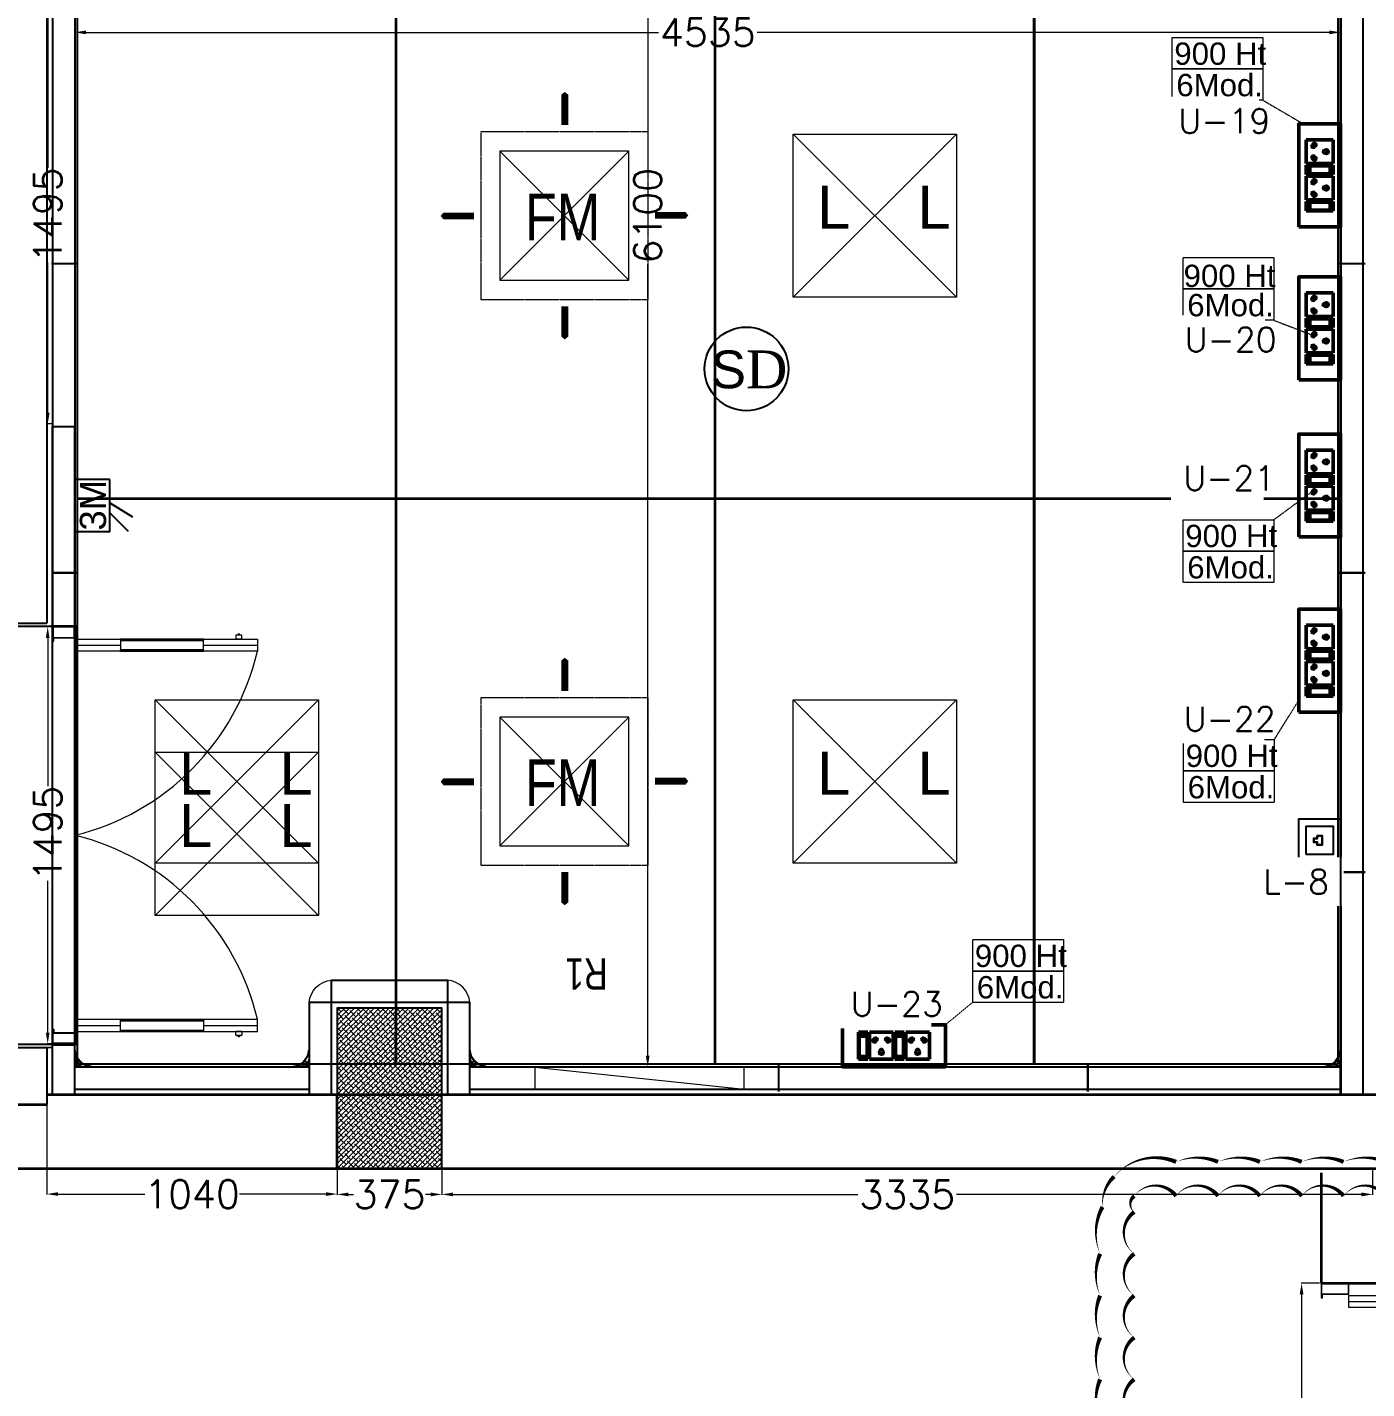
# Model space of a CAD drawing. Header units: millimetres. Extents: x -9331 to 31242, y -4188 to 24622.
# Drawn here: x 20885 to 25684, y 13728 to 18608 of the extents above; entities that cross this region are included whole.
import ezdxf

# ---------------------------------------------------------------- set-up
doc = ezdxf.new("R2010")
doc.units = ezdxf.units.MM
for name, pattern in [('1', [0]), ('CONTINU', [0]), ('DASHED', [0.75, 0.5, -0.25]), ('DASHED2', [0.375, 0.25, -0.125])]:
    doc.linetypes.add(name, pattern=pattern)
for name, color, linetype, lineweight in [('90deg Corner', 96, 'Continuous', 0), ('Ahlada 50mm Ceiling Panels', 191, 'Continuous', 0), ('Ahlada 50mm Wall Panel', 94, 'Continuous', 0), ('Ahlada Coving', 3, 'Continuous', 0), ('C-Section', 3, 'Continuous', 9), ('DIM', 7, 'Continuous', 0), ('Double Leaf Door', 4, 'Continuous', 18), ('ELE. 2N0S OF 6-16 UPS SOCKETS', 191, 'Continuous', 15), ('FA-BELOW SMOKE DERECTOR', 1, 'Continuous', 25), ('MEP_HVAC_RA_RAISERS', 3, 'Continuous', 0), ('P-Wall', 8, 'Continuous', 35), ('Partition-80WP', 7, 'Continuous', 5), ('Supply Diffusers', 3, 'Continuous', 0)]:
    doc.layers.add(name, color=color, linetype=linetype, lineweight=lineweight)
doc.layers.add('CFT_LOOPING', color=7, linetype='1', lineweight=0, true_color=0xd6d600)
doc.layers.add('ELE-42W EMERGENCY DOWN LIGHT', color=7, linetype='Continuous', lineweight=0, true_color=0x608ec6)
for name, color, linetype in [('col', 5, 'Continuous'), ('Dimensions', 7, 'Continuous'), ('ELE-3M UPS P.SB', 3, 'Continuous'), ('ELE-LIGHTING TEXT', 7, 'Continuous'), ('ELE.LAN POINT', 3, 'Continuous'), ('MEP_HVAC_SUPPLY_DIFFUSER', 5, 'Continuous'), ('TEXT', 6, 'Continuous'), ('wall', 1, 'Continuous')]:
    doc.layers.add(name, color=color, linetype=linetype)
doc.styles.add('ARIAL', font='arial.ttf')
doc.styles.add('ARIEL', font='sanss___.ttf', dxfattribs={"width": 0.75})
doc.styles.add('PDF Times New Roman', font='times.ttf')
doc.styles.add('ROMAN', font='arial.ttf', dxfattribs={"width": 0.8})
doc.styles.add('ROMANS', font='romans.shx')
doc.styles.get("Standard").update_dxf_attribs({"font": 'arial.ttf'})
doc.dimstyles.new('AEPL1', dxfattribs={"dimtxt": 100, "dimasz": 40, "dimexe": 1.25, "dimexo": 5, "dimtad": 0, "dimdec": 0, "dimtxsty": 'ROMANS', "dimcen": 2.5, "dimclrd": 250, "dimclre": 250, "dimclrt": 7, "dimadec": 0, "dimazin": 0, "dimtfac": 1, "dimtdec": 0, "dimtmove": 0, "dimatfit": 3, "dimfxl": 1, "dimlwd": 0, "dimlwe": 0, "dimarcsym": 0})
pattern_1 = [(45, (-1465831.582, 211424.826), (-8.83883476, 8.83883476), []), (135, (-1465831.582, 211424.826), (-26.51650429, 8.83883476), [31.25, -18.75])]

# ---------------------------------------------------------------- blocks, each defined once
blk = doc.blocks.new('A010004 Mezz.F. Layout Plan$0$b & c')
at = {"layer": 'Ahlada Coving', "color": 3}
for p, q in [((-4.1, 40.9), (-5.7, 42.5)), ((-2.7, 7.8), (-3.7, 7.8)), ((-3.7, 7.8), (-2.7, 6)), ((4.9, 15.3), (-2.7, 7.8)), ((-2.7, 6), (5.7, 14.4)), ((8.7, 11.4), (0.3, 3)), ((0.3, 3), (2.1, 2)), ((2.1, 3), (9.7, 10.6)), ((2.1, 2), (2.1, 3)), ((36.9, 0), (35.3, 1.6))]:
    blk.add_line(p, q, dxfattribs=at)
blk.add_lwpolyline([(-5.7, 30.7), (-5.7, 5.7), (0, 0), (25, 0), (22.8, 1.5), (13.2, 1.5), (3.6, 4.5), (3.6, 1.5), (0.6, 1.5), (-4.2, 6.3), (-4.2, 9.3), (-1.2, 9.3), (-4.2, 18.9), (-4.2, 28.4), (-5.7, 30.7)], dxfattribs=at)
for radius, start, end in [(44, 181.9548, 220.5976), (42.5, 184.1661, 265.906), (44, 222.2286, 227.7746), (44, 229.4056, 268.1119)]:
    blk.add_arc((38.3, 44), radius, start, end, dxfattribs=at)
blk = doc.blocks.new('C SECTION')
at = {"layer": 'C-Section'}
for p, q in [((3564373.2, -608564.1), (3564614.5, -608564.1)), ((3564373.2, -608564.1), (3564373.2, -608595.1)), ((3564374.2, -608565.1), (3564613.5, -608565.1)), ((3564374.2, -608565.1), (3564374.2, -608595.1)), ((3564613.5, -608565.1), (3564613.5, -608595.1)), ((3564614.5, -608564.1), (3564614.5, -608595.1)), ((3564373.2, -608595.1), (3564374.2, -608595.1)), ((3564613.5, -608595.1), (3564614.5, -608595.1))]:
    blk.add_line(p, q, dxfattribs=at)
blk = doc.blocks.new('90D_CORNER_COVE')
at = {"layer": '90deg Corner', "color": 3}
for p, q in [((-59.1, 65.5), (-40.3, 65.5)), ((-40.3, -15), (-40.3, 65.5)), ((-59.1, -15), (-40.3, -15)), ((-40.3, -15), (-40.3, -33.8)), ((-40.3, -15), (40.2, -15)), ((40.2, -15), (40.2, -33.8))]:
    blk.add_line(p, q, dxfattribs=at)
blk.add_arc((-48.7, -23.5), 89.4, 5.4288, 84.5712, dxfattribs=at)
blk = doc.blocks.new('*D90')
at = {"layer": 'Defpoints', "color": 0, "transparency": 16777216}
for p in [(21995.5, 14904.1), (20955.5, 14782), (21995.5, 14425.5)]:
    blk.add_point(p, dxfattribs=at)
at = {"layer": 'DIM', "color": 250, "lineweight": 0, "transparency": 16777216}
for p, q in [((21995.5, 14899.1), (21995.5, 14424.3)), ((20955.5, 14777), (20955.5, 14424.3)), ((20995.5, 14425.5), (21305.8, 14425.5)), ((21955.5, 14425.5), (21645.2, 14425.5))]:
    blk.add_line(p, q, dxfattribs=at)
at = {"layer": 'DIM', "color": 250, "transparency": 16777216}
for points in [[(20995.5, 14432.2), (20995.5, 14418.9), (20955.5, 14425.5)], [(21955.5, 14432.2), (21955.5, 14418.9), (21995.5, 14425.5)]]:
    blk.add_solid(points, dxfattribs=at)
at = {"layer": 'DIM', "color": 7, "transparency": 16777216, "insert": (21475.5, 14425.5), "char_height": 100, "attachment_point": 5, "style": 'ROMANS'}
blk.add_mtext('1040', dxfattribs=at)
blk = doc.blocks.new('*D91')
at = {"layer": 'Defpoints', "color": 0, "transparency": 16777216}
for p in [(20958.3, 16459), (20975.5, 16459), (20975.5, 14964)]:
    blk.add_point(p, dxfattribs=at)
at = {"layer": 'DIM', "color": 250, "lineweight": 0, "transparency": 16777216}
for p, q in [((20970.5, 16459), (20957.1, 16459)), ((20958.3, 16419), (20958.3, 15887.7)), ((20958.3, 15004), (20958.3, 15548.3)), ((20970.5, 14964), (20957.1, 14964))]:
    blk.add_line(p, q, dxfattribs=at)
at = {"layer": 'DIM', "color": 250, "transparency": 16777216}
for points in [[(20951.7, 16419), (20965, 16419), (20958.3, 16459)], [(20951.7, 15004), (20965, 15004), (20958.3, 14964)]]:
    blk.add_solid(points, dxfattribs=at)
at = {"layer": 'DIM', "color": 7, "transparency": 16777216, "insert": (20958.3, 15718), "char_height": 100, "attachment_point": 5, "rotation": 90, "style": 'ROMANS'}
blk.add_mtext('1495', dxfattribs=at)
blk = doc.blocks.new('1500x80')
at = {"layer": 'Double Leaf Door'}
for points in [[(99338.7, -25417.9), (99343.6, -25417.9), (99343.6, -25121.4), (99338.7, -25121.4)], [(99382.3, -25121.4), (99377.3, -25121.4), (99377.3, -25417.9), (99382.3, -25417.9)], [(100701.7, -25121.4), (100706.7, -25121.4), (100706.7, -25417.9), (100701.7, -25417.9)], [(100745.3, -25417.9), (100740.4, -25417.9), (100740.4, -25121.4), (100745.3, -25121.4)]]:
    blk.add_hatch(color=6, dxfattribs=at).paths.add_polyline_path(points)
at = {"layer": 'Double Leaf Door', "color": 8}
for p, q in [((99338.7, -25581.8), (99338.7, -24927.6)), ((99338.7, -24927.6), (99382.3, -24927.6)), ((99360.5, -25121.4), (99360.5, -24927.6)), ((99382.3, -24927.6), (99382.3, -25581.8)), ((100745.3, -24927.6), (100701.7, -24927.6)), ((100701.7, -24927.6), (100701.7, -25581.8)), ((100723.5, -25121.4), (100723.5, -24927.6)), ((100745.3, -25581.8), (100745.3, -24927.6)), ((99324.3, -24985.1), (99324.3, -25003.1)), ((99338.7, -24983.1), (99326.2, -24983.1)), ((99338.7, -24983.1), (99338.7, -25005)), ((100745.3, -24983.1), (100757.8, -24983.1)), ((100745.3, -24983.1), (100745.3, -25005)), ((100759.7, -24985.1), (100759.7, -25003.1)), ((99326.2, -25005), (99338.7, -25005)), ((100757.8, -25005), (100745.3, -25005)), ((99360.5, -25581.8), (99360.5, -25417.9)), ((100723.5, -25581.8), (100723.5, -25417.9)), ((99294.5, -25581.8), (99294.5, -25661.8)), ((99334.7, -25581.8), (99294.5, -25581.8)), ((99296.5, -25583.8), (99296.5, -25659.8)), ((99332.7, -25583.8), (99296.5, -25583.8)), ((99332.7, -25658.9), (99332.7, -25583.8)), ((99334.7, -25656.9), (99334.7, -25581.8)), ((99382.3, -25581.8), (99338.7, -25581.8)), ((100701.7, -25581.8), (100745.3, -25581.8)), ((100749.3, -25656.9), (100749.3, -25581.8)), ((100749.3, -25581.8), (100789.5, -25581.8)), ((100751.3, -25658.9), (100751.3, -25583.8)), ((100751.3, -25583.8), (100787.5, -25583.8)), ((100787.5, -25583.8), (100787.5, -25659.8)), ((100789.5, -25581.8), (100789.5, -25661.8)), ((99294.5, -25661.8), (99334.7, -25661.8)), ((99296.5, -25659.8), (99334.7, -25659.8)), ((99344.6, -25658.9), (99332.7, -25658.9)), ((99346.6, -25656.9), (99334.7, -25656.9)), ((99334.7, -25659.8), (99344.6, -25659.8)), ((99334.7, -25661.8), (99346.6, -25661.8)), ((99344.6, -25659.8), (99344.6, -25658.9)), ((99346.6, -25661.8), (99346.6, -25656.9)), ((100737.4, -25661.8), (100737.4, -25656.9)), ((100737.4, -25656.9), (100749.3, -25656.9)), ((100749.3, -25661.8), (100737.4, -25661.8)), ((100739.4, -25659.8), (100739.4, -25658.9)), ((100739.4, -25658.9), (100751.3, -25658.9)), ((100749.3, -25659.8), (100739.4, -25659.8)), ((100787.5, -25659.8), (100749.3, -25659.8)), ((100789.5, -25661.8), (100749.3, -25661.8))]:
    blk.add_line(p, q, dxfattribs=at)
at = {"layer": 'Double Leaf Door', "color": 6}
for p, q in [((99382.3, -25121.4), (99338.7, -25121.4)), ((99338.7, -25121.4), (99338.7, -25417.9)), ((99343.6, -25417.9), (99343.6, -25121.4)), ((99377.3, -25417.9), (99377.3, -25121.4)), ((99382.3, -25417.9), (99382.3, -25121.4)), ((100701.7, -25417.9), (100701.7, -25121.4)), ((100701.7, -25121.4), (100745.3, -25121.4)), ((100706.7, -25417.9), (100706.7, -25121.4)), ((100740.4, -25417.9), (100740.4, -25121.4)), ((100745.3, -25121.4), (100745.3, -25417.9)), ((99338.7, -25417.9), (99382.3, -25417.9)), ((100745.3, -25417.9), (100701.7, -25417.9))]:
    blk.add_line(p, q, dxfattribs=at)
at = {"layer": 'Double Leaf Door', "color": 6, "ltscale": 100}
for p, q in [((99377.3, -25121.4), (99377.3, -25417.9)), ((100706.7, -25121.4), (100706.7, -25417.9))]:
    blk.add_line(p, q, dxfattribs=at)
at = {"layer": 'Double Leaf Door', "color": 6}
for points in [[(99338.7, -25121.4), (99338.7, -25417.9), (99343.6, -25417.9), (99343.6, -25121.4), (99338.7, -25121.4)], [(99382.3, -25121.4), (99382.3, -25417.9), (99377.3, -25417.9), (99377.3, -25121.4), (99382.3, -25121.4)], [(100701.7, -25121.4), (100701.7, -25417.9), (100706.7, -25417.9), (100706.7, -25121.4), (100701.7, -25121.4)], [(100745.3, -25121.4), (100745.3, -25417.9), (100740.4, -25417.9), (100740.4, -25121.4), (100745.3, -25121.4)]]:
    blk.add_lwpolyline(points, dxfattribs=at)
at = {"layer": 'Double Leaf Door', "ltscale": 5000}
for points in [[(99338.7, -25121.4), (99338.7, -25417.9), (99343.6, -25417.9), (99343.6, -25121.4), (99338.7, -25121.4)], [(100745.3, -25121.4), (100745.3, -25417.9), (100740.4, -25417.9), (100740.4, -25121.4), (100745.3, -25121.4)]]:
    blk.add_lwpolyline(points, dxfattribs=at)
at = {"layer": 'Double Leaf Door', "color": 8}
for centre, radius, start, end in [((99178.3, -25793), 889.2, 13.7405, 76.7352), ((100905.7, -25793), 889.2, 103.2648, 166.2595), ((99326.2, -24985.1), 1.98, 90, 180), ((100757.8, -24985.1), 1.98, 0, 90), ((99324.3, -24994.1), 3.72, 90, 270), ((99326.2, -25003.1), 1.98, 180, 270), ((100757.8, -25003.1), 1.98, 270, 0), ((100759.7, -24994.1), 3.72, 270, 90)]:
    blk.add_arc(centre, radius, start, end, dxfattribs=at)
blk = doc.blocks.new('1800x100')
at = {"layer": 'Double Leaf Door'}
for points in [[(101755.4, -31394.5), (101760.3, -31394.5), (101760.3, -31098), (101755.4, -31098)], [(101799, -31098), (101794.1, -31098), (101794.1, -31394.5), (101799, -31394.5)], [(103128.4, -31098), (103133.4, -31098), (103133.4, -31394.5), (103128.4, -31394.5)], [(103172.1, -31394.5), (103167.1, -31394.5), (103167.1, -31098), (103172.1, -31098)]]:
    blk.add_hatch(color=6, dxfattribs=at).paths.add_polyline_path(points)
at = {"layer": 'Double Leaf Door', "color": 8}
for p, q in [((101755.4, -31558.5), (101755.4, -30904.2)), ((101755.4, -30904.2), (101799, -30904.2)), ((101777.2, -31098), (101777.2, -30904.2)), ((101799, -30904.2), (101799, -31558.5)), ((103172.1, -30904.2), (103128.4, -30904.2)), ((103128.4, -30904.2), (103128.4, -31558.5)), ((103150.3, -31098), (103150.3, -30904.2)), ((103172.1, -31558.5), (103172.1, -30904.2)), ((101741, -30961.8), (101741, -30979.7)), ((101755.4, -30959.8), (101743, -30959.8)), ((101743, -30981.7), (101755.4, -30981.7)), ((101755.4, -30959.8), (101755.4, -30981.7)), ((103172.1, -30959.8), (103184.5, -30959.8)), ((103172.1, -30959.8), (103172.1, -30981.7)), ((103184.5, -30981.7), (103172.1, -30981.7)), ((103186.5, -30961.8), (103186.5, -30979.7)), ((101777.2, -31558.5), (101777.2, -31394.5)), ((103150.3, -31558.5), (103150.3, -31394.5)), ((101711.2, -31558.5), (101711.2, -31658.5)), ((101751.4, -31558.5), (101711.2, -31558.5)), ((101713.2, -31560.5), (101713.2, -31656.5)), ((101749.4, -31560.5), (101713.2, -31560.5)), ((101749.4, -31655.5), (101749.4, -31560.5)), ((101751.4, -31653.5), (101751.4, -31558.5)), ((101799, -31558.5), (101755.4, -31558.5)), ((103128.4, -31558.5), (103172.1, -31558.5)), ((103176.1, -31653.5), (103176.1, -31558.5)), ((103176.1, -31558.5), (103216.2, -31558.5)), ((103178, -31655.5), (103178, -31560.5)), ((103178, -31560.5), (103214.3, -31560.5)), ((103214.3, -31560.5), (103214.3, -31656.5)), ((103216.2, -31558.5), (103216.2, -31658.5)), ((101711.2, -31658.5), (101751.4, -31658.5)), ((101713.2, -31656.5), (101751.4, -31656.5)), ((101761.3, -31655.5), (101749.4, -31655.5)), ((101763.3, -31653.5), (101751.4, -31653.5)), ((101751.4, -31656.5), (101761.3, -31656.5)), ((101751.4, -31658.5), (101763.3, -31658.5)), ((101761.3, -31656.5), (101761.3, -31655.5)), ((101763.3, -31658.5), (101763.3, -31653.5)), ((103164.1, -31658.5), (103164.1, -31653.5)), ((103164.1, -31653.5), (103176.1, -31653.5)), ((103176.1, -31658.5), (103164.1, -31658.5)), ((103166.1, -31656.5), (103166.1, -31655.5)), ((103166.1, -31655.5), (103178, -31655.5)), ((103176.1, -31656.5), (103166.1, -31656.5)), ((103214.3, -31656.5), (103176.1, -31656.5)), ((103216.2, -31658.5), (103176.1, -31658.5))]:
    blk.add_line(p, q, dxfattribs=at)
at = {"layer": 'Double Leaf Door', "color": 6}
for p, q in [((101799, -31098), (101755.4, -31098)), ((101755.4, -31098), (101755.4, -31394.5)), ((101760.3, -31394.5), (101760.3, -31098)), ((101794.1, -31394.5), (101794.1, -31098)), ((101799, -31394.5), (101799, -31098)), ((103128.4, -31394.5), (103128.4, -31098)), ((103128.4, -31098), (103172.1, -31098)), ((103133.4, -31394.5), (103133.4, -31098)), ((103167.1, -31394.5), (103167.1, -31098)), ((103172.1, -31098), (103172.1, -31394.5)), ((101755.4, -31394.5), (101799, -31394.5)), ((103172.1, -31394.5), (103128.4, -31394.5))]:
    blk.add_line(p, q, dxfattribs=at)
at = {"layer": 'Double Leaf Door', "color": 6, "ltscale": 100}
for p, q in [((101794.1, -31098), (101794.1, -31394.5)), ((103133.4, -31098), (103133.4, -31394.5))]:
    blk.add_line(p, q, dxfattribs=at)
at = {"layer": 'Double Leaf Door', "color": 6}
for points in [[(101755.4, -31098), (101755.4, -31394.5), (101760.3, -31394.5), (101760.3, -31098), (101755.4, -31098)], [(101799, -31098), (101799, -31394.5), (101794.1, -31394.5), (101794.1, -31098), (101799, -31098)], [(103128.4, -31098), (103128.4, -31394.5), (103133.4, -31394.5), (103133.4, -31098), (103128.4, -31098)], [(103172.1, -31098), (103172.1, -31394.5), (103167.1, -31394.5), (103167.1, -31098), (103172.1, -31098)]]:
    blk.add_lwpolyline(points, dxfattribs=at)
at = {"layer": 'Double Leaf Door', "ltscale": 5000}
for points in [[(101755.4, -31098), (101755.4, -31394.5), (101760.3, -31394.5), (101760.3, -31098), (101755.4, -31098)], [(103172.1, -31098), (103172.1, -31394.5), (103167.1, -31394.5), (103167.1, -31098), (103172.1, -31098)]]:
    blk.add_lwpolyline(points, dxfattribs=at)
at = {"layer": 'Double Leaf Door', "color": 8}
for centre, radius, start, end in [((101718.3, -31651), 751.1, 7.0777, 83.8305), ((103156.2, -31597.2), 693.5, 92.2943, 176.7975), ((101741, -30970.7), 3.72, 90, 270), ((101743, -30961.8), 1.98, 90, 180), ((101743, -30979.7), 1.98, 180, 270), ((103184.5, -30961.8), 1.98, 0, 90), ((103184.5, -30979.7), 1.98, 270, 0), ((103186.5, -30970.7), 3.72, 270, 90)]:
    blk.add_arc(centre, radius, start, end, dxfattribs=at)
blk = doc.blocks.new('*D99')
at = {"layer": 'Defpoints', "color": 0, "transparency": 16777216}
for p in [(25520.5, 14106.3), (25450.8, 12601.3), (25520.5, 12601.3)]:
    blk.add_point(p, dxfattribs=at)
at = {"layer": 'DIM', "color": 250, "lineweight": 0, "transparency": 16777216}
for p, q in [((25515.5, 14106.3), (25449.6, 14106.3)), ((25450.8, 14066.3), (25450.8, 13523.5)), ((25450.8, 12641.3), (25450.8, 13184.2)), ((25515.5, 12601.3), (25449.6, 12601.3))]:
    blk.add_line(p, q, dxfattribs=at)
at = {"layer": 'DIM', "color": 250, "transparency": 16777216}
for points in [[(25444.2, 14066.3), (25457.5, 14066.3), (25450.8, 14106.3)], [(25444.2, 12641.3), (25457.5, 12641.3), (25450.8, 12601.3)]]:
    blk.add_solid(points, dxfattribs=at)
at = {"layer": 'DIM', "color": 7, "transparency": 16777216, "insert": (25450.8, 13353.8), "char_height": 100, "attachment_point": 5, "rotation": 90, "style": 'ROMANS'}
blk.add_mtext('1505', dxfattribs=at)
blk = doc.blocks.new('*D83')
at = {"layer": 'Defpoints', "color": 0, "transparency": 16777216}
for p in [(22370.5, 14517), (25705.5, 14517), (25705.5, 14424.3)]:
    blk.add_point(p, dxfattribs=at)
at = {"layer": 'Dimensions', "color": 250, "lineweight": 0, "transparency": 16777216}
for p, q in [((22370.5, 14512), (22370.5, 14423)), ((25705.5, 14512), (25705.5, 14423)), ((22410.5, 14424.3), (23861.2, 14424.3)), ((25665.5, 14424.3), (24214.8, 14424.3))]:
    blk.add_line(p, q, dxfattribs=at)
at = {"layer": 'Dimensions', "color": 250, "transparency": 16777216}
for points in [[(22410.5, 14431), (22410.5, 14417.6), (22370.5, 14424.3)], [(25665.5, 14431), (25665.5, 14417.6), (25705.5, 14424.3)]]:
    blk.add_solid(points, dxfattribs=at)
at = {"layer": 'Dimensions', "color": 7, "transparency": 16777216, "insert": (24038, 14424.3), "char_height": 100, "attachment_point": 5, "style": 'ROMANS'}
blk.add_mtext('3335', dxfattribs=at)
blk = doc.blocks.new('Voice')
at = {"layer": 'ELE.LAN POINT', "color": 3}
for points in [[(0, -31.8), (127.9, -31.8), (127.9, 92), (0, 92)], [(21.9, -10), (106, -10), (106, 70.1), (21.9, 70.1)], [(77.3, 21.4), (69.7, 21.4), (69.7, 11.7), (58.1, 11.7), (58.1, 21.4), (50.6, 21.4), (50.6, 38.7), (77.3, 38.7)], [(75.9, 22.8), (68.4, 22.8), (68.4, 13), (59.5, 13), (59.5, 22.8), (52, 22.8), (52, 37.4), (75.9, 37.4)]]:
    blk.add_lwpolyline(points, close=True, dxfattribs=at)
blk = doc.blocks.new('5Y3AQY')
at = {"layer": 'ELE. 2N0S OF 6-16 UPS SOCKETS', "color": 72, "lineweight": 50}
for p, q in [((-311.5, -26.5), (-277.7, -26.5)), ((-311.5, -123.5), (-311.5, -26.5)), ((-311.5, -123.5), (-311.5, -26.5)), ((-308.7, -37), (-280.5, -37)), ((-308.7, -113), (-308.7, -37)), ((-308.7, -40.4), (-280.5, -40.4)), ((-280.5, -37), (-280.5, -113)), ((-277.7, -26.5), (-277.7, -123.5)), ((-272.1, -26.5), (-272.1, -123.5)), ((-187.1, -26.5), (-272.1, -26.5)), ((-187.1, -123.5), (-187.1, -26.5)), ((-181.4, -26.5), (-147.6, -26.5)), ((-181.4, -123.5), (-181.4, -26.5)), ((-181.4, -123.5), (-181.4, -26.5)), ((-178.6, -37), (-150.4, -37)), ((-178.6, -113), (-178.6, -37)), ((-178.6, -40.4), (-150.4, -40.4)), ((-150.4, -37), (-150.4, -113)), ((-147.6, -26.5), (-147.6, -123.5)), ((-57, -26.5), (-142, -26.5)), ((-142, -26.5), (-142, -123.5)), ((-57, -123.5), (-57, -26.5)), ((-311.5, -123.5), (-277.7, -123.5)), ((-277.7, -123.5), (-311.5, -123.5)), ((-280.5, -113), (-308.7, -113)), ((-272.1, -123.5), (-187.1, -123.5)), ((-181.4, -123.5), (-147.6, -123.5)), ((-147.6, -123.5), (-181.4, -123.5)), ((-150.4, -113), (-178.6, -113)), ((-142, -123.5), (-57, -123.5))]:
    blk.add_line(p, q, dxfattribs=at)
blk.add_lwpolyline([(-368.5, 0), (0, 0), (0, -150), (-368.5, -150)], close=True, dxfattribs=at)
for centre, radius, start, end in [((-249.3, -52.1), 4.6, 284.9049, 157.3162), ((-209.8, -52.1), 4.6, 22.6838, 255.0951), ((-119.2, -52.1), 4.6, 284.9049, 157.3162), ((-79.7, -52.1), 4.6, 22.6838, 255.0951), ((-253.8, -56.1), 5.7, 87.49, 354.7311), ((-229.6, -99), 6.62, 127.1584, 52.8416), ((-229.6, -92.3), 4.22, 341.4031, 198.5969), ((-205.3, -56.1), 5.7, 185.2689, 92.51), ((-123.7, -56.1), 5.7, 87.49, 354.7311), ((-99.5, -99), 6.62, 127.1584, 52.8416), ((-99.5, -92.3), 4.22, 341.4031, 198.5969), ((-75.2, -56.1), 5.7, 185.2689, 92.51)]:
    blk.add_arc(centre, radius, start, end, dxfattribs=at)
blk = doc.blocks.new('3M UPS SB')
at = {"layer": 'ELE-3M UPS P.SB', "color": 3}
for p, q in [((-133.8, 160), (-69.3, 265.2)), ((-88.2, 160), (-3.4, 244.9)), ((-240, 160), (-240, 0)), ((0, 160), (-240, 160)), ((0, 160), (0, 0))]:
    blk.add_line(p, q, dxfattribs=at)
blk.add_text('3M', height=120, rotation=180, dxfattribs=at).set_placement((-6, 143))
blk = doc.blocks.new('54W EME')
for p, q in [((-292.5, 292.5), (292.5, -292.5)), ((292.5, 292.5), (-292.5, -292.5))]:
    blk.add_line(p, q)
at = {"layer": 'ELE-42W EMERGENCY DOWN LIGHT'}
blk.add_lwpolyline([(-292.5, -292.5), (-292.5, 292.5), (292.5, 292.5), (292.5, -292.5)], close=True, dxfattribs=at)
at = {"char_height": 154, "width": 324.958, "attachment_point": 1, "style": 'ARIAL'}
for insert in [(-206.9, 107), (152.9, 107)]:
    blk.add_mtext('L', dxfattribs=dict(at, insert=insert))
blk = doc.blocks.new('*D115')
at = {"layer": 'Defpoints', "color": 0, "transparency": 16777216}
for p in [(23069.4, 20982), (23069.4, 14882), (23108, 14882)]:
    blk.add_point(p, dxfattribs=at)
at = {"layer": 'Dimensions', "color": 250, "lineweight": 0, "transparency": 16777216}
for p, q in [((23074.4, 20982), (23109.3, 20982)), ((23108, 20942), (23108, 18106.4)), ((23108, 14922), (23108, 17757.6)), ((23074.4, 14882), (23109.3, 14882))]:
    blk.add_line(p, q, dxfattribs=at)
at = {"layer": 'Dimensions', "color": 250, "transparency": 16777216}
for points in [[(23101.3, 20942), (23114.7, 20942), (23108, 20982)], [(23101.3, 14922), (23114.7, 14922), (23108, 14882)]]:
    blk.add_solid(points, dxfattribs=at)
at = {"layer": 'Dimensions', "color": 7, "transparency": 16777216, "insert": (23108, 17932), "char_height": 100, "attachment_point": 5, "rotation": 90, "style": 'ROMANS'}
blk.add_mtext('6100', dxfattribs=at)
blk = doc.blocks.new('*D117')
at = {"layer": 'Defpoints', "color": 0, "transparency": 16777216}
for p in [(25590.5, 19052.8), (21055.5, 18739.9), (25590.5, 18589.2)]:
    blk.add_point(p, dxfattribs=at)
at = {"layer": 'Dimensions', "color": 250, "lineweight": 0, "transparency": 16777216}
for p, q in [((25590.5, 19047.8), (25590.5, 18588)), ((21055.5, 18734.9), (21055.5, 18588)), ((21095.5, 18589.2), (23146.2, 18589.2)), ((25550.5, 18589.2), (23499.8, 18589.2))]:
    blk.add_line(p, q, dxfattribs=at)
at = {"layer": 'Dimensions', "color": 250, "transparency": 16777216}
for points in [[(21095.5, 18595.9), (21095.5, 18582.6), (21055.5, 18589.2)], [(25550.5, 18595.9), (25550.5, 18582.6), (25590.5, 18589.2)]]:
    blk.add_solid(points, dxfattribs=at)
at = {"layer": 'Dimensions', "color": 7, "transparency": 16777216, "insert": (23323, 18589.2), "char_height": 100, "attachment_point": 5, "style": 'ROMANS'}
blk.add_mtext('4535', dxfattribs=at)
blk = doc.blocks.new('*D118')
at = {"layer": 'Defpoints', "color": 0, "transparency": 16777216}
for p in [(21995.5, 14517), (22370.5, 14517), (22370.5, 14424.3)]:
    blk.add_point(p, dxfattribs=at)
at = {"layer": 'Dimensions', "color": 250, "lineweight": 0, "transparency": 16777216}
for p, q in [((21995.5, 14512), (21995.5, 14423)), ((22370.5, 14512), (22370.5, 14423)), ((22035.5, 14424.3), (22053.8, 14424.3)), ((22330.5, 14424.3), (22312.2, 14424.3))]:
    blk.add_line(p, q, dxfattribs=at)
at = {"layer": 'Dimensions', "color": 250, "transparency": 16777216}
for points in [[(22035.5, 14431), (22035.5, 14417.6), (21995.5, 14424.3)], [(22330.5, 14431), (22330.5, 14417.6), (22370.5, 14424.3)]]:
    blk.add_solid(points, dxfattribs=at)
at = {"layer": 'Dimensions', "color": 7, "transparency": 16777216, "insert": (22183, 14424.3), "char_height": 100, "attachment_point": 5, "style": 'ROMANS'}
blk.add_mtext('375', dxfattribs=at)
blk = doc.blocks.new('SMOKE DETECTOR')
at = {"layer": 'FA-BELOW SMOKE DERECTOR', "color": 7}
blk.add_circle((931028.7, -118293.9), 166, dxfattribs=at)
at = {"layer": 'FA-BELOW SMOKE DERECTOR', "insert": (930887.1, -118373), "char_height": 150, "attachment_point": 7, "style": 'PDF Times New Roman'}
blk.add_mtext('{\\fArial|b0|i0|c0|p34;S}D', dxfattribs=at)
blk = doc.blocks.new('*D108')
at = {"layer": 'Defpoints', "color": 0, "transparency": 16777216}
for p in [(21995.5, 14904.1), (20955.5, 14782), (21995.5, 14425.5)]:
    blk.add_point(p, dxfattribs=at)
at = {"layer": 'DIM', "color": 250, "lineweight": 0, "transparency": 16777216}
for p, q in [((21995.5, 14899.1), (21995.5, 14424.3)), ((20955.5, 14777), (20955.5, 14424.3)), ((20995.5, 14425.5), (21305.8, 14425.5)), ((21955.5, 14425.5), (21645.2, 14425.5))]:
    blk.add_line(p, q, dxfattribs=at)
at = {"layer": 'DIM', "color": 250, "transparency": 16777216}
for points in [[(20995.5, 14432.2), (20995.5, 14418.9), (20955.5, 14425.5)], [(21955.5, 14432.2), (21955.5, 14418.9), (21995.5, 14425.5)]]:
    blk.add_solid(points, dxfattribs=at)
at = {"layer": 'DIM', "color": 7, "transparency": 16777216, "insert": (21475.5, 14425.5), "char_height": 100, "attachment_point": 5, "style": 'ROMANS'}
blk.add_mtext('1040', dxfattribs=at)
blk = doc.blocks.new('*D109')
at = {"layer": 'Defpoints', "color": 0, "transparency": 16777216}
for p in [(20958.3, 18681.3), (20980.8, 18681.3), (20980.8, 17186.3)]:
    blk.add_point(p, dxfattribs=at)
at = {"layer": 'DIM', "color": 250, "lineweight": 0, "transparency": 16777216}
for p, q in [((20975.8, 18681.3), (20957.1, 18681.3)), ((20958.3, 18641.3), (20958.3, 18103.5)), ((20958.3, 17226.3), (20958.3, 17764.2)), ((20975.8, 17186.3), (20957.1, 17186.3))]:
    blk.add_line(p, q, dxfattribs=at)
at = {"layer": 'DIM', "color": 250, "transparency": 16777216}
for points in [[(20951.7, 18641.3), (20965, 18641.3), (20958.3, 18681.3)], [(20951.7, 17226.3), (20965, 17226.3), (20958.3, 17186.3)]]:
    blk.add_solid(points, dxfattribs=at)
at = {"layer": 'DIM', "color": 7, "transparency": 16777216, "insert": (20958.3, 17933.8), "char_height": 100, "attachment_point": 5, "rotation": 90, "style": 'ROMANS'}
blk.add_mtext('1495', dxfattribs=at)
blk = doc.blocks.new('*D113')
at = {"layer": 'Defpoints', "color": 0, "transparency": 16777216}
for p in [(25520.5, 14106.3), (25450.8, 12601.3), (25520.5, 12601.3)]:
    blk.add_point(p, dxfattribs=at)
at = {"layer": 'DIM', "color": 250, "lineweight": 0, "transparency": 16777216}
for p, q in [((25515.5, 14106.3), (25449.6, 14106.3)), ((25450.8, 14066.3), (25450.8, 13523.5)), ((25450.8, 12641.3), (25450.8, 13184.2)), ((25515.5, 12601.3), (25449.6, 12601.3))]:
    blk.add_line(p, q, dxfattribs=at)
at = {"layer": 'DIM', "color": 250, "transparency": 16777216}
for points in [[(25444.2, 14066.3), (25457.5, 14066.3), (25450.8, 14106.3)], [(25444.2, 12641.3), (25457.5, 12641.3), (25450.8, 12601.3)]]:
    blk.add_solid(points, dxfattribs=at)
at = {"layer": 'DIM', "color": 7, "transparency": 16777216, "insert": (25450.8, 13353.8), "char_height": 100, "attachment_point": 5, "rotation": 90, "style": 'ROMANS'}
blk.add_mtext('1505', dxfattribs=at)
blk = doc.blocks.new('FM3')
at = {"layer": 'Supply Diffusers'}
for p, q in [((234.6, -234.9), (-235.4, 235.1)), ((-235.4, -234.9), (234.6, 235.1))]:
    blk.add_line(p, q, dxfattribs=at)
at = {"layer": 'Supply Diffusers', "color": 7}
for points in [[(0.6, 451.1, 0, 150, 0), (0.6, 390.6, 25, 25, 0), (0.6, 330.1, 25, 25, 0)], [(-451.4, -0.9, 0, 150, 0), (-390.9, -0.9, 25, 25, 0), (-330.4, -0.9, 25, 25, 0)], [(450.6, 1.1, 0, 150, 0), (390.1, 1.1, 25, 25, 0), (329.6, 1.1, 25, 25, 0)], [(0.6, -450.9, 0, 150, 0), (0.6, -390.4, 25, 25, 0), (0.6, -329.9, 25, 25, 0)]]:
    blk.add_lwpolyline(points, format="xyseb", dxfattribs=at)
at = {"layer": 'Supply Diffusers', "linetype": 'DASHED', "ltscale": 5}
blk.add_lwpolyline([(-305.4, -304.9), (304.6, -304.9), (304.6, 305.1), (-305.4, 305.1)], close=True, dxfattribs=at)
at = {"layer": 'Supply Diffusers'}
blk.add_lwpolyline([(-235.4, -234.9), (234.6, -234.9), (234.6, 235.1), (-235.4, 235.1)], close=True, dxfattribs=at)
at = {"layer": 'Supply Diffusers', "style": 'ROMAN', "width": 0.8}
blk.add_text('FM', height=170, dxfattribs=at).set_placement((-144.4, -89.7))
blk = doc.blocks.new('SA DIFFUSER 600X600MM')
at = {"layer": 'Supply Diffusers', "color": 1, "xscale": 0.9836065573758823, "yscale": 0.9836065573758823, "zscale": 0.9836065573758823}
blk.add_blockref('FM3', (1302829.9, -127949.5, 14384.8), dxfattribs=at)

msp = doc.modelspace()

# ---------------------------------------------------------------- hatches: boundary and pattern name
at = {"layer": 'DIM'}
h = msp.add_hatch(dxfattribs=at)
h.set_pattern_fill('ANSI38', color=256, scale=100)
h.set_pattern_definition(pattern_1)
h.paths.add_polyline_path([(22370.51649, 14781.9863), (22370.51649, 15091.9863), (21995.51649, 15091.9863), (21995.51649, 14781.9863)])
h.paths.add_polyline_path([(21995.51649, 14516.9863), (22370.51649, 14516.9863), (22370.51649, 14781.9863), (21995.51649, 14781.9863)])
h = msp.add_hatch(dxfattribs=at)
h.set_pattern_fill('ANSI38', color=256, scale=100)
h.set_pattern_definition(pattern_1)
h.paths.add_polyline_path([(22370.51649, 14781.9863), (22370.51649, 15091.9863), (21995.51649, 15091.9863), (21995.51649, 14781.9863)])
h.paths.add_polyline_path([(21995.51649, 14516.9863), (22370.51649, 14516.9863), (22370.51649, 14781.9863), (21995.51649, 14781.9863)])

# ---------------------------------------------------------------- linework, layer by layer
at = {"layer": 'Ahlada 50mm Ceiling Panels', "linetype": 'ByBlock', "lineweight": -2}
for p, q in [((21065.51649, 14891.9863), (21065.51649, 20971.9863)), ((22205.51649, 14891.9863), (22205.51649, 20971.9863)), ((22208.51649, 14891.9863), (22208.51649, 20971.9863)), ((23348.51649, 14891.9863), (23348.51649, 20971.9863)), ((23351.51649, 14891.9863), (23351.51649, 20971.9863)), ((24491.51649, 14891.9863), (24491.51649, 20971.9863)), ((24494.51649, 14891.9863), (24494.51649, 20971.9863)), ((25580.51649, 20971.9863), (25580.51649, 14891.9863)), ((21065.51649, 16919.9863), (25580.51649, 16919.9863)), ((21065.51649, 16916.9863), (25580.51649, 16916.9863)), ((20728.34762, 16461.13383), (21062.51649, 16461.13383)), ((21062.51649, 14961.13383), (21062.51649, 16461.13383)), ((21062.51649, 14961.13383), (20728.34762, 14961.13383)), ((21065.47052, 14891.9863), (25580.51649, 14891.9863))]:
    msp.add_line(p, q, dxfattribs=at)
at = {"layer": 'Ahlada 50mm Wall Panel', "linetype": 'ByBlock', "lineweight": -2}
for p, q in [((20975.51649, 21081.9863), (20975.51649, 16458.9863)), ((21055.51649, 21081.9863), (21055.51649, 16461.13383)), ((25590.51649, 21081.9863), (25590.51649, 14781.9863)), ((25670.51649, 21081.9863), (25670.51649, 14781.9863)), ((25670.51649, 21081.9863), (25670.51649, 14781.9863)), ((20974.51296, 17176.83877), (21054.51296, 17176.83877)), ((20975.51649, 14781.9863), (20975.51649, 17176.83877)), ((21055.51649, 14781.9863), (21055.51649, 17176.83877)), ((20975.51649, 16461.9863), (21055.51649, 16461.9863)), ((20974.51296, 14960.9863), (21054.51296, 14960.9863)), ((20975.51649, 14781.9863), (20975.51649, 14963.9863)), ((21055.51649, 14781.9863), (21055.51649, 14963.9863)), ((21055.51649, 14881.9863), (21895.51649, 14881.9863)), ((21055.51649, 14881.9863), (21895.51649, 14881.9863)), ((22470.51649, 14881.9863), (25590.51649, 14881.9863)), ((22470.51649, 14881.9863), (25590.51649, 14881.9863)), ((21055.51649, 14801.9863), (21895.51649, 14801.9863)), ((21055.51649, 14801.9863), (21895.51649, 14801.9863)), ((22470.51649, 14801.9863), (25590.51649, 14801.9863)), ((22470.51649, 14801.9863), (25590.51649, 14801.9863))]:
    msp.add_line(p, q, dxfattribs=at)
msp.add_lwpolyline([(21975.51649, 15111.9863), (21975.51649, 15191.9863), (22390.51649, 15191.9863), (22390.51649, 15111.9863)], close=True, dxfattribs=at)
msp.add_lwpolyline([(21975.51649, 15111.9863), (21975.51649, 15191.9863), (22390.51649, 15191.9863), (22390.51649, 15111.9863)], close=True, dxfattribs=at)
for points in [[(21975.51649, 14781.9863), (21975.51649, 15111.9863), (21895.51649, 15111.9863), (21895.51649, 14781.9863)], [(21975.51649, 14781.9863), (21975.51649, 15111.9863), (21895.51649, 15111.9863), (21895.51649, 14781.9863)], [(22470.51649, 14781.9863), (22470.51649, 15111.9863), (22390.51649, 15111.9863), (22390.51649, 14781.9863)], [(22470.51649, 14781.9863), (22470.51649, 15111.9863), (22390.51649, 15111.9863), (22390.51649, 14781.9863)]]:
    msp.add_lwpolyline(points, dxfattribs=at)
at = {"layer": 'CFT_LOOPING', "color": 7, "linetype": 'DASHED2', "ltscale": 5}
for p, q in [((25312.28261, 18345.92007), (25457.36152, 18260.89841)), ((25351.49458, 17557.25576), (25492.6511, 17502.96405)), ((25351.49453, 16842.42181), (25496.57344, 16949.67215)), ((25352.99627, 16054.38839), (25440.51649, 16194.84567)), ((24272.74989, 15112.38341), (24174.75562, 15031.98625))]:
    msp.add_line(p, q, dxfattribs=at)
for points in [[(24987.46259, 18570.92007), (25312.28261, 18570.92007), (25312.28261, 18458.42007), (24987.46259, 18458.42007)], [(24987.46259, 18458.42007), (25312.28261, 18458.42007), (25312.28261, 18345.92007), (24987.46259, 18345.92007)], [(25026.67456, 17782.25576), (25351.49458, 17782.25576), (25351.49458, 17669.75576), (25026.67456, 17669.75576)], [(25026.67456, 17669.75576), (25351.49458, 17669.75576), (25351.49458, 17557.25576), (25026.67456, 17557.25576)], [(25026.67451, 16842.42181), (25351.49453, 16842.42181), (25351.49453, 16729.92181), (25026.67451, 16729.92181)], [(25026.67451, 16729.92181), (25351.49453, 16729.92181), (25351.49453, 16617.42181), (25026.67451, 16617.42181)], [(25028.17626, 16054.38839), (25352.99627, 16054.38839), (25352.99627, 15941.88839), (25028.17626, 15941.88839)], [(25028.17626, 15941.88839), (25352.99627, 15941.88839), (25352.99627, 15829.38839), (25028.17626, 15829.38839)], [(24272.74989, 15337.38341), (24597.56991, 15337.38341), (24597.56991, 15224.88341), (24272.74989, 15224.88341)], [(24272.74989, 15224.88341), (24597.56991, 15224.88341), (24597.56991, 15112.38341), (24272.74989, 15112.38341)]]:
    msp.add_lwpolyline(points, close=True, dxfattribs=at)
at = {"layer": 'col'}
msp.add_lwpolyline([(21995.51649, 14516.9863), (22370.51649, 14516.9863), (22370.51649, 15091.9863), (21995.51649, 15091.9863)], close=True, dxfattribs=at)
msp.add_lwpolyline([(21995.51649, 14516.9863), (22370.51649, 14516.9863), (22370.51649, 15091.9863), (21995.51649, 15091.9863)], close=True, dxfattribs=at)
at = {"layer": 'DIM', "color": 5}
msp.add_lwpolyline([(24728.96954, 13611.49359, 0, 15, -0.201399012), (24728.96954, 13761.49359, 0, 15, -0.201399012), (24728.96954, 13911.49359, 0, 15, -0.201399012), (24728.96954, 14061.49359, 0, 15, -0.201399012), (24728.96954, 14211.49359, 0, 15, -0.2280282257), (24737.51789, 14379.26302, 0, 15, -0.2252574558), (24778.89605, 14488.01329, 0, 15, -0.3265496378), (25001.36462, 14540.99181, 0, 15, -0.201399012), (25151.36462, 14540.99181, 0, 15, -0.201399012), (25301.36462, 14540.99181, 0, 15, -0.201399012), (25451.36462, 14540.99181, 0, 15, -0.201399012), (25601.36462, 14540.99181, 0, 15, -0.201399012), (25751.36462, 14540.99181, 0, 15, -0.201399012), (25901.36462, 14540.99181, 0, 15, -0.201399012), (26051.36462, 14540.99181, 0, 15, -0.201399012), (26201.36462, 14540.99181, 0, 15, -0.2405219021), (26377.08513, 14527.85939, 0, 15, -0.3035063376), (26541.38115, 14431.33111, 0, 15, -0.2961639541), (26578.82465, 14223.66169, 0, 15, -0.201399012), (26578.82465, 14073.66169, 0, 15, -0.201399012), (26578.82465, 13923.66169, 0, 15, -0.201399012), (26578.82465, 13773.66169, 0, 15, -0.201399012), (26578.82465, 13623.66169, 0, 15, -0.201399012)], format="xyseb", dxfattribs=at)
at = {"layer": 'DIM', "color": 1}
msp.add_lwpolyline([(24851.36462, 13611.49359, 0, 15, -0.5), (24851.36462, 13761.49359, 0, 15, -0.5), (24851.36462, 13911.49359, 0, 15, -0.5), (24851.36462, 14061.49359, 0, 15, -0.5), (24851.36462, 14211.49359, 0, 15, -0.5), (24851.36462, 14361.49359, 0, 15, -0.5), (24851.36462, 14418.59673, 0, 15, -0.5), (25001.36462, 14418.59673, 0, 15, -0.5), (25151.36462, 14418.59673, 0, 15, -0.5), (25301.36462, 14418.59673, 0, 15, -0.5), (25451.36462, 14418.59673, 0, 15, -0.5), (25601.36462, 14418.59673, 0, 15, -0.5), (25751.36462, 14418.59673, 0, 15, -0.5), (25901.36462, 14418.59673, 0, 15, -0.5), (26051.36462, 14418.59673, 0, 15, -0.5), (26201.36462, 14418.59673, 0, 15, -0.5), (26351.36462, 14418.59673, 0, 15, -0.5), (26456.42957, 14373.66169, 0, 15, -0.5), (26456.42957, 14223.66169, 0, 15, -0.5), (26456.42957, 14073.66169, 0, 15, -0.5), (26456.42957, 13923.66169, 0, 15, -0.5), (26456.42957, 13773.66169, 0, 15, -0.5), (26456.42957, 13623.66169, 0, 15, -0.5)], format="xyseb", dxfattribs=at)
at = {"layer": 'MEP_HVAC_RA_RAISERS'}
msp.add_line((22703.18971, 14880.94566), (23453.18971, 14800.94566), dxfattribs=at)
at = {"layer": 'MEP_HVAC_RA_RAISERS', "lineweight": 25}
msp.add_lwpolyline([(23042.95226, 14904.32322, 0, 66.44725, 0), (23042.95396, 14981.83837, 0, 0, 0), (23042.95675, 15108.4387, 0, 0, 0), (22942.85068, 15108.4409, 0, 0, 0), (23217.98833, 15172.8374, 0, 0, 0), (23065.65302, 15172.84075, 0, 0, 0), (23065.65512, 15268.3422, 0, 0, 0)], format="xyseb", dxfattribs=at)
at = {"layer": 'MEP_HVAC_RA_RAISERS'}
msp.add_lwpolyline([(22703.18971, 14800.94566), (23453.18971, 14800.94566), (23453.18971, 14880.94566), (22703.18971, 14880.94566)], close=True, dxfattribs=at)
at = {"layer": 'P-Wall', "color": 8, "linetype": 'Continuous'}
for p, q in [((25590.51649, 21081.9863), (25590.51649, 14781.9863)), ((18028.56164, 14746.9863), (20955.51649, 14746.9863)), ((20955.51649, 14781.9863), (26050.51649, 14781.9863)), ((20450.51649, 14516.9863), (26050.51649, 14516.9863))]:
    msp.add_line(p, q, dxfattribs=at)
at = {"layer": 'P-Wall'}
for p, q in [((21995.51649, 14516.9863), (21995.51649, 14781.9863)), ((25520.51649, 14501.9863), (25520.51649, 14105.9863)), ((25520.51649, 14105.9863), (25750.51649, 14105.9863))]:
    msp.add_line(p, q, dxfattribs=at)
at = {"layer": 'Partition-80WP', "ltscale": 0.5}
for p, q in [((21066.73112, 17761.25685), (20971.44335, 17761.25685)), ((21066.73112, 17758.25685), (20971.44335, 17758.25685)), ((25678.18942, 17761.25685), (25582.90165, 17761.25685)), ((25678.18942, 17758.25685), (25582.90165, 17758.25685)), ((21066.73112, 16653.25685), (20971.44335, 16653.25685)), ((21066.73112, 16650.25685), (20971.44335, 16650.25685)), ((25678.18942, 16653.25685), (25582.90165, 16653.25685)), ((25678.18942, 16650.25685), (25582.90165, 16650.25685)), ((21063.46853, 16461.9863), (20968.18076, 16461.9863)), ((21063.46853, 16458.9863), (20968.18076, 16458.9863)), ((25678.18942, 15580.25685), (25582.90165, 15580.25685)), ((25678.18942, 15577.25685), (25582.90165, 15577.25685)), ((21062.15685, 14963.9863), (20966.86907, 14963.9863)), ((21062.15685, 14960.9863), (20966.86907, 14960.9863)), ((21062.15685, 14960.9863), (20966.86907, 14960.9863)), ((21063.05808, 14960.9863), (20967.77031, 14960.9863)), ((23575.19413, 14888.14278), (23575.19413, 14792.85501)), ((23578.19413, 14888.14278), (23578.19413, 14792.85501)), ((24683.19413, 14888.14278), (24683.19413, 14792.85501)), ((24686.19413, 14888.14278), (24686.19413, 14792.85501))]:
    msp.add_line(p, q, dxfattribs=at)
at = {"layer": 'wall', "color": 8, "linetype": 'ByBlock'}
for p, q in [((20955.51649, 21081.9863), (20955.51649, 16471.13383)), ((20835.51649, 16471.13383), (20955.51649, 16471.13383)), ((20835.51649, 14951.13383), (20955.51649, 14951.13383)), ((20955.51649, 14951.13383), (20955.51649, 14746.9863))]:
    msp.add_line(p, q, dxfattribs=at)

# ---------------------------------------------------------------- block references
at = {"layer": '90deg Corner', "xscale": -1}
msp.add_blockref('90D_CORNER_COVE', (21935.26649, 15126.9863), dxfattribs=at)
msp.add_blockref('90D_CORNER_COVE', (21935.26649, 15126.9863), dxfattribs=at)
at = {"layer": '90deg Corner'}
msp.add_blockref('90D_CORNER_COVE', (22430.76649, 15126.9863), dxfattribs=at)
msp.add_blockref('90D_CORNER_COVE', (22430.76649, 15126.9863), dxfattribs=at)
at = {"layer": 'Ahlada Coving', "ltscale": 500, "yscale": 1.418185559101401, "zscale": 1.418185559101401}
for p, xscale, rotation in [((21055.51649, 14890.00877), -1.418185559101401, 270), ((21055.51649, 14890.00877), -1.418185559101401, 270), ((21895.51649, 14890.00877), 1.418185559101401, 90.00000000000001), ((21895.51649, 14890.00877), 1.418185559101401, 90.00000000000001), ((22470.51649, 14890.00877), -1.418185559101401, 270), ((22470.51649, 14890.00877), -1.418185559101401, 270), ((25590.51649, 14890.00877), 1.418185559101401, 90.00000000000001), ((25590.51649, 14890.00877), 1.418185559101401, 90.00000000000001)]:
    msp.add_blockref('A010004 Mezz.F. Layout Plan$0$b & c', p, dxfattribs=dict(at, xscale=xscale, rotation=rotation))
at = {"layer": 'C-Section', "color": 8, "xscale": -1, "rotation": 180}
msp.add_blockref('C SECTION', (-3543639.53512, -592102.65776), dxfattribs=at)
at = {"layer": 'C-Section', "color": 8}
msp.add_blockref('C SECTION', (-3543638.86667, 623516.2226), dxfattribs=at)
at = {"layer": 'Double Leaf Door', "color": 8, "rotation": 270}
msp.add_blockref('1500x80', (46637.34775, 115753.48486), dxfattribs=at)
at = {"layer": 'Double Leaf Door', "color": 8, "xscale": -1, "rotation": 270.0000000013439}
msp.add_blockref('1800x100', (57178.99162, -89109.9002), dxfattribs=at)
at = {"layer": 'ELE-3M UPS P.SB', "color": 6, "xscale": 0.7812500000005363, "yscale": 0.7812500000005363, "zscale": 0.7812500000005363, "rotation": 269.9999999999999}
msp.add_blockref('3M UPS SB', (21055.51649, 16798.76983), dxfattribs=at)
at = {"layer": 'ELE-42W EMERGENCY DOWN LIGHT', "linetype": 'ByBlock'}
for p in [(23921.51649, 17932.2363), (21635.51649, 15904.2363), (23921.51649, 15904.2363), (21635.51649, 15716.38383)]:
    msp.add_blockref('54W EME', p, dxfattribs=at)
at = {"layer": 'ELE. 2N0S OF 6-16 UPS SOCKETS', "color": 3, "linetype": 'ByBlock', "rotation": 89.99999999999999}
for p in [(25440.51654, 18260.89841), (25440.51654, 17712.79547), (25440.51654, 17149.3069), (25440.51654, 16521.32393)]:
    msp.add_blockref('5Y3AQY', p, dxfattribs=at)
at = {"layer": 'ELE. 2N0S OF 6-16 UPS SOCKETS', "color": 3, "linetype": 'ByBlock'}
msp.add_blockref('5Y3AQY', (24174.75562, 15031.98625), dxfattribs=at)
at = {"layer": 'ELE.LAN POINT', "color": 7, "xscale": -1.211286963933217, "yscale": 1.211286963933217, "zscale": 1.211286963933217, "rotation": 269.9999999999999}
msp.add_blockref('Voice', (25479.0781, 15615.95925), dxfattribs=at)
at = {"layer": 'FA-BELOW SMOKE DERECTOR', "color": 6, "xscale": 0.9035551315104862, "yscale": 0.9035551315104862, "zscale": 0.9035551315104862}
msp.add_blockref('SMOKE DETECTOR', (-817773.69416, 124268.09062), dxfattribs=at)
at = {"layer": 'MEP_HVAC_SUPPLY_DIFFUSER'}
for p in [(-1280019.6732, 145881.61294, -14384.75971), (-1280019.6732, 143853.61294, -14384.75971)]:
    msp.add_blockref('SA DIFFUSER 600X600MM', p, dxfattribs=at)

# ---------------------------------------------------------------- texts
at = {"layer": 'MEP_HVAC_RA_RAISERS', "lineweight": 25, "insert": (22964.26963, 15157.69332), "char_height": 112.5, "width": 174.1508823, "attachment_point": 1, "rotation": 180, "style": 'ARIEL'}
msp.add_mtext('R1', dxfattribs=at)
at = {"layer": 'TEXT', "color": 7, "char_height": 80, "attachment_point": 1}
for s, insert, width in [('\\A1;{\\fArial|b0|i0|c0|p34;900 Ht\\P}', (24994.90443, 18552.84187), 8957.9872032), ('\\A1;{\\fArial|b0|i0|c0|p34;6Mod.\\P}', (25001.92322, 18440.34187), 352.574826), ('\\A1;{\\fArial|b0|i0|c0|p34;900 Ht\\P}', (25028.09449, 17756.42369), 8957.9872032), ('\\A1;{\\fArial|b0|i0|c0|p34;6Mod.\\P}', (25041.13519, 17651.67755), 352.574826), ('\\A1;{\\fArial|b0|i0|c0|p34;900 Ht\\P}', (25034.11635, 16824.34361), 8957.9872032), ('\\A1;{\\fArial|b0|i0|c0|p34;6Mod.\\P}', (25041.13514, 16711.84361), 352.574826), ('\\A1;{\\fArial|b0|i0|c0|p34;900 Ht\\P}', (25035.6181, 16036.31019), 8957.9872032), ('\\A1;{\\fArial|b0|i0|c0|p34;6Mod.\\P}', (25042.63689, 15923.81019), 352.574826), ('\\A1;{\\fArial|b0|i0|c0|p34;900 Ht\\P}', (24280.19173, 15319.30521), 8957.9872032), ('\\A1;{\\fArial|b0|i0|c0|p34;6Mod.\\P}', (24287.21052, 15206.80521), 352.574826)]:
    msp.add_mtext(s, dxfattribs=dict(at, insert=insert, width=width))

# ---------------------------------------------------------------- dimensions: what is measured, and where the dimension line sits
at = {"layer": 'DIM'}
for base, p1, p2, picture, middle in [((20958.3222, 18681.33877), (20980.78001, 17186.33877), (20980.78001, 18681.33877), '*D109', (20958.3222, 17933.83877)), ((20958.3222, 16458.9863), (20975.51649, 14963.9863), (20975.51649, 16458.9863), '*D91', (20958.3222, 15717.9863))]:
    dim = msp.add_linear_dim(base=base, p1=p1, p2=p2, angle=90, dimstyle='AEPL1', dxfattribs=at)
    dim.commit()
    dim.dimension.update_dxf_attribs({"geometry": picture, "text_midpoint": middle, "dimtype": 160})
for picture in ['*D90', '*D108']:
    dim = msp.add_linear_dim(base=(21995.51649, 14425.54015), p1=(20955.51649, 14781.9863), p2=(21995.51649, 14904.07066), dimstyle='AEPL1', dxfattribs=at)
    dim.commit()
    dim.dimension.update_dxf_attribs({"geometry": picture, "text_midpoint": (21475.51649, 14425.54015), "dimtype": 160})
for picture in ['*D99', '*D113']:
    dim = msp.add_linear_dim(base=(25450.82662, 12601.33529), p1=(25520.51649, 14106.33529), p2=(25520.51649, 12601.33529), angle=90, dimstyle='AEPL1', dxfattribs=at)
    dim.commit()
    dim.dimension.update_dxf_attribs({"geometry": picture, "text_midpoint": (25450.82662, 13353.83529)})
at = {"layer": 'Dimensions'}
dim = msp.add_linear_dim(base=(23108.01516, 14881.9863), p1=(23069.35965, 20981.9863), p2=(23069.35965, 14881.9863), angle=90, dimstyle='AEPL1', dxfattribs=at)
dim.commit()
dim.dimension.update_dxf_attribs({"geometry": '*D115', "text_midpoint": (23108.01516, 17931.9863)})
for base, p1, p2, picture, middle in [((25590.51649, 18589.24363), (21055.51649, 18739.9411), (25590.51649, 19052.75254), '*D117', (23323.01649, 18589.24363)), ((22370.51649, 14424.29015), (21995.51649, 14516.9863), (22370.51649, 14516.9863), '*D118', (22183.01649, 14424.29015)), ((25705.51649, 14424.29015), (22370.51649, 14516.9863), (25705.51649, 14516.9863), '*D83', (24038.01649, 14424.29015))]:
    dim = msp.add_linear_dim(base=base, p1=p1, p2=p2, dimstyle='AEPL1', dxfattribs=at)
    dim.commit()
    dim.dimension.update_dxf_attribs({"geometry": picture, "text_midpoint": middle})

# ---------------------------------------------------------------- next in the draw order: texts
at = {"layer": 'ELE-LIGHTING TEXT', "color": 200, "linetype": 'CONTINU', "char_height": 87.5, "width": 244.8865053, "attachment_point": 1, "style": 'ROMANS', "bg_fill": 2}
for s, insert in [('{\\C256;U-19\\P}', (25009.16378, 18315.23963)), ('{\\C256;U-20\\P}', (25031.66378, 17531.73963)), ('{\\C256;U-21\\P}', (25026.67451, 17035.23963)), ('{\\C256;U-22\\P}', (25028.17626, 16172.23963)), ('{\\C256;L-8\\P}', (25313.16378, 15588.73963)), ('{\\C256;U-23\\P}', (23835.51023, 15150.72477))]:
    msp.add_mtext(s, dxfattribs=dict(at, insert=insert))

# ---------------------------------------------------------------- next in the draw order: linework, layer by layer
at = {"layer": 'Ahlada 50mm Wall Panel', "linetype": 'ByBlock', "lineweight": -2}
msp.add_line((25590.51649, 21081.9863), (25590.51649, 14781.9863), dxfattribs=at)

doc.saveas('drawing.dxf')
